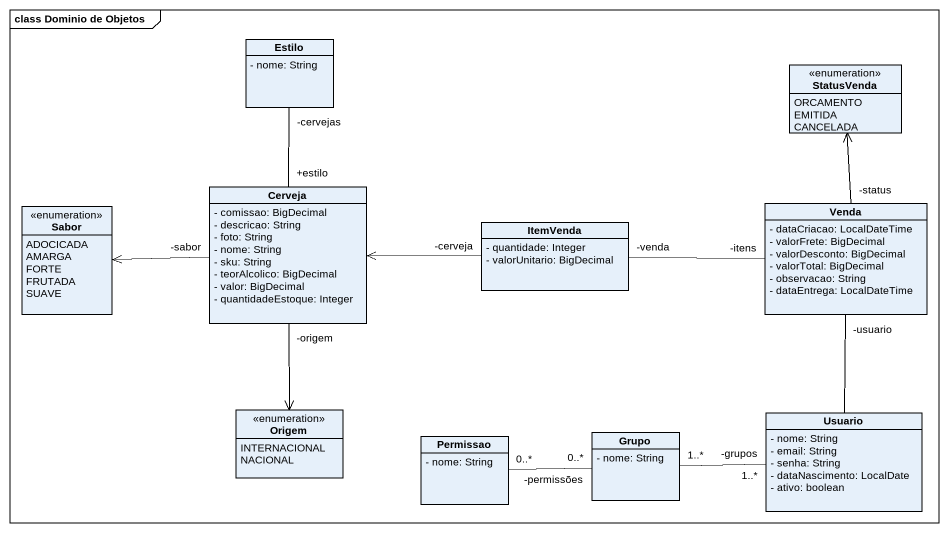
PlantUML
@startuml
mainframe class Dominio de Objetos
hide circle
hide empty members
skinparam classAttributeIconSize 0
class Estilo {
  - nome: String
}
enum StatusVenda {
  ORCAMENTO
  EMITIDA
  CANCELADA
}
class Cerveja {
  - comissao: BigDecimal
  - descricao: String
  - foto: String
  - nome: String
  - sku: String
  - teorAlcolico: BigDecimal
  - valor: BigDecimal
  - quantidadeEstoque: Integer
}
enum Sabor {
  ADOCICADA
  AMARGA
  FORTE
  FRUTADA
  SUAVE
}
class ItemVenda {
  - quantidade: Integer
  - valorUnitario: BigDecimal
}
class Venda {
  - dataCriacao: LocalDateTime
  - valorFrete: BigDecimal
  - valorDesconto: BigDecimal
  - valorTotal: BigDecimal
  - observacao: String
  - dataEntrega: LocalDateTime
}
enum Origem {
  INTERNACIONAL
  NACIONAL
}
class Permissao {
  - nome: String
}
class Grupo {
  - nome: String
}
class Usuario {
  - nome: String
  - email: String
  - senha: String
  - dataNascimento: LocalDate
  - ativo: boolean
}
Cerveja "+estilo" -up- "-cervejas" Estilo
Cerveja "-sabor" -left-> Sabor
Cerveja "-origem" --> Origem
ItemVenda "-cerveja" -left-> Cerveja
ItemVenda "-venda" -right- "-itens" Venda
Venda "-status" -up-> StatusVenda
Permissao "0..*" -right- "-permissões\n0..*" Grupo
Grupo "1..*" -right- "-grupos\n1..*" Usuario
Usuario -up- "-usuario" Venda
@enduml
